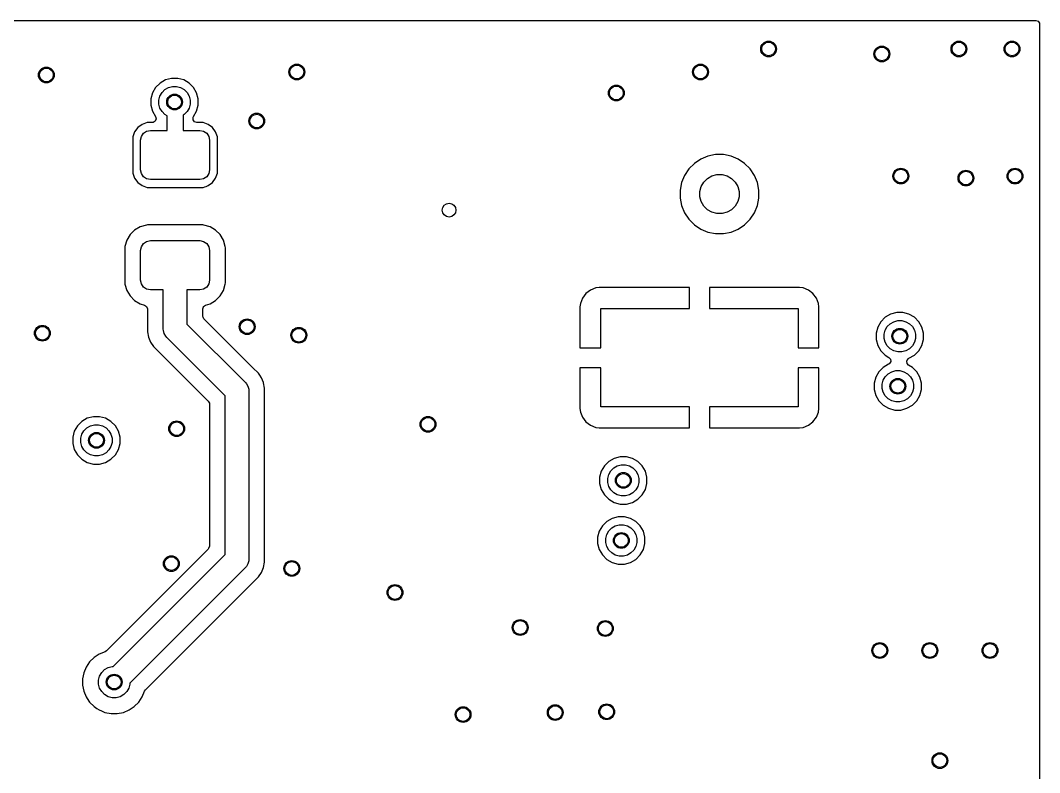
# Model space of a CAD drawing. Extents: x 3.9 to 7.48, y -4.89 to -2.91.
# Drawn here: x 6.461 to 7.478, y -3.659 to -2.908 of the extents above; entities that cross this region are included whole.
import ezdxf

# ---------------------------------------------------------------- set-up
doc = ezdxf.new("R2010")
doc.units = 0
doc.header["$MEASUREMENT"] = 0
doc.layers.add('BLACK', color=7, linetype='CONTINUOUS')

msp = doc.modelspace()

# ---------------------------------------------------------------- linework, layer by layer
at = {"layer": 'BLACK', "linetype": 'CONTINUOUS'}
for p, q in [((3.903, -2.9079), (7.4744, -2.9079)), ((7.4744, -2.9079), (7.4767, -2.9087)), ((7.4767, -2.9087), (7.4781, -2.9106)), ((7.4781, -2.9106), (7.4783, -2.9118)), ((7.4783, -2.9118), (7.4783, -4.3698)), ((6.6002, -2.9706), (6.5958, -2.975)), ((6.6055, -2.9675), (6.6002, -2.9706)), ((6.6116, -2.9659), (6.6055, -2.9675)), ((6.6178, -2.9659), (6.6116, -2.9659)), ((6.6238, -2.9675), (6.6178, -2.9659)), ((6.6292, -2.9706), (6.6238, -2.9675)), ((6.6336, -2.975), (6.6292, -2.9706)), ((6.5926, -2.9804), (6.591, -2.9864)), ((6.5958, -2.975), (6.5926, -2.9804)), ((6.6001, -2.9835), (6.6022, -2.9799)), ((6.6022, -2.9799), (6.6051, -2.977)), ((6.6051, -2.977), (6.6086, -2.975)), ((6.6086, -2.975), (6.6126, -2.9739)), ((6.6126, -2.9739), (6.6167, -2.9739)), ((6.6167, -2.9739), (6.6207, -2.975)), ((6.6207, -2.975), (6.6243, -2.977)), ((6.6243, -2.977), (6.6272, -2.9799)), ((6.6272, -2.9799), (6.6292, -2.9835)), ((6.6367, -2.9804), (6.6336, -2.975)), ((6.6383, -2.9864), (6.6367, -2.9804)), ((6.591, -2.9864), (6.591, -2.9926)), ((6.5991, -2.9875), (6.6001, -2.9835)), ((6.5991, -2.9916), (6.5991, -2.9875)), ((6.6292, -2.9835), (6.6303, -2.9875)), ((6.6303, -2.9875), (6.6303, -2.9916)), ((6.6383, -2.9926), (6.6383, -2.9864)), ((6.591, -2.9926), (6.5926, -2.9986)), ((6.5926, -2.9986), (6.5958, -3.004)), ((6.6001, -2.9955), (6.5991, -2.9916)), ((6.6022, -2.9991), (6.6001, -2.9955)), ((6.6051, -3.002), (6.6022, -2.9991)), ((6.6272, -2.9991), (6.6243, -3.002)), ((6.6292, -2.9955), (6.6272, -2.9991)), ((6.6303, -2.9916), (6.6292, -2.9955)), ((6.6336, -3.004), (6.6367, -2.9986)), ((6.6367, -2.9986), (6.6383, -2.9926)), ((6.5822, -3.0118), (6.5779, -3.015)), ((6.5873, -3.01), (6.5822, -3.0118)), ((6.5885, -3.0099), (6.5873, -3.01)), ((6.5873, -3.01), (6.5873, -3.01)), ((6.5924, -3.0099), (6.5885, -3.0099)), ((6.5932, -3.0098), (6.5924, -3.0099)), ((6.5953, -3.0086), (6.5932, -3.0098)), ((6.5963, -3.0064), (6.5953, -3.0086)), ((6.5958, -3.004), (6.5958, -3.004)), ((6.5958, -3.004), (6.5958, -3.0041)), ((6.5958, -3.0041), (6.5963, -3.0064)), ((6.6073, -3.0033), (6.6051, -3.002)), ((6.6073, -3.0178), (6.6073, -3.0033)), ((6.6243, -3.002), (6.6231, -3.0027)), ((6.6231, -3.0027), (6.6231, -3.0178)), ((6.6333, -3.0048), (6.6336, -3.0041)), ((6.6333, -3.0072), (6.6333, -3.0048)), ((6.6347, -3.0092), (6.6333, -3.0072)), ((6.6336, -3.0041), (6.6336, -3.004)), ((6.6336, -3.004), (6.6336, -3.004)), ((6.637, -3.0099), (6.6347, -3.0092)), ((6.642, -3.0099), (6.637, -3.0099)), ((6.6432, -3.01), (6.642, -3.0099)), ((6.642, -3.0099), (6.642, -3.0099)), ((6.6482, -3.0118), (6.6432, -3.01)), ((6.6432, -3.01), (6.6432, -3.01)), ((6.6525, -3.015), (6.6482, -3.0118)), ((6.5747, -3.0193), (6.573, -3.0243)), ((6.5779, -3.015), (6.5747, -3.0193)), ((6.5779, -3.015), (6.5779, -3.015)), ((6.5815, -3.0239), (6.5836, -3.0207)), ((6.5836, -3.0207), (6.5868, -3.0185)), ((6.5868, -3.0185), (6.5906, -3.0178)), ((6.5906, -3.0178), (6.6073, -3.0178)), ((6.6231, -3.0178), (6.6398, -3.0178)), ((6.6398, -3.0178), (6.6436, -3.0185)), ((6.6436, -3.0185), (6.6468, -3.0207)), ((6.6468, -3.0207), (6.6489, -3.0239)), ((6.6557, -3.0192), (6.6525, -3.015)), ((6.6525, -3.015), (6.6525, -3.015)), ((6.6525, -3.015), (6.6525, -3.015)), ((6.6525, -3.015), (6.6525, -3.015)), ((6.6525, -3.015), (6.6525, -3.015)), ((6.6557, -3.0193), (6.6557, -3.0192)), ((6.6574, -3.0243), (6.6557, -3.0193)), ((6.573, -3.0243), (6.5729, -3.0255)), ((6.5729, -3.0255), (6.5729, -3.0593)), ((6.573, -3.0243), (6.573, -3.0243)), ((6.5808, -3.0276), (6.5815, -3.0239)), ((6.5808, -3.0572), (6.5808, -3.0276)), ((6.6489, -3.0239), (6.6497, -3.0276)), ((6.6497, -3.0276), (6.6497, -3.0572)), ((6.6576, -3.0255), (6.6574, -3.0243)), ((6.6576, -3.0593), (6.6576, -3.0255)), ((6.6576, -3.0255), (6.6576, -3.0255)), ((7.1548, -3.0421), (7.1472, -3.0436)), ((7.1626, -3.0421), (7.1548, -3.0421)), ((7.1548, -3.0421), (7.1548, -3.0421)), ((7.1702, -3.0436), (7.1626, -3.0421)), ((7.1626, -3.0421), (7.1626, -3.0421)), ((7.1336, -3.0509), (7.1281, -3.0564)), ((7.14, -3.0466), (7.1336, -3.0509)), ((7.1336, -3.0509), (7.1336, -3.0509)), ((7.1472, -3.0436), (7.14, -3.0466)), ((7.1472, -3.0436), (7.1472, -3.0436)), ((7.1773, -3.0466), (7.1702, -3.0436)), ((7.1838, -3.0509), (7.1773, -3.0466)), ((7.1773, -3.0466), (7.1773, -3.0466)), ((7.1773, -3.0466), (7.1773, -3.0466)), ((7.1893, -3.0564), (7.1838, -3.0509)), ((6.5729, -3.0593), (6.573, -3.0605)), ((6.573, -3.0605), (6.573, -3.0605)), ((6.573, -3.0605), (6.5747, -3.0655)), ((6.5815, -3.0609), (6.5808, -3.0572)), ((6.5836, -3.0641), (6.5815, -3.0609)), ((6.6489, -3.0609), (6.6468, -3.0641)), ((6.6497, -3.0572), (6.6489, -3.0609)), ((6.6557, -3.0655), (6.6574, -3.0605)), ((6.6574, -3.0605), (6.6576, -3.0593)), ((6.6576, -3.0593), (6.6576, -3.0593)), ((7.1281, -3.0564), (7.1238, -3.0629)), ((7.1281, -3.0564), (7.1281, -3.0564)), ((7.1511, -3.0633), (7.1561, -3.062)), ((7.1561, -3.062), (7.1612, -3.062)), ((7.1612, -3.062), (7.1662, -3.0633)), ((7.1936, -3.0629), (7.1893, -3.0564)), ((6.5747, -3.0655), (6.5779, -3.0698)), ((6.5779, -3.0698), (6.5779, -3.0698)), ((6.5779, -3.0698), (6.5779, -3.0698)), ((6.5779, -3.0698), (6.5779, -3.0698)), ((6.5779, -3.0698), (6.5779, -3.0698)), ((6.5779, -3.0698), (6.5822, -3.073)), ((6.5868, -3.0663), (6.5836, -3.0641)), ((6.5906, -3.067), (6.5868, -3.0663)), ((6.6398, -3.067), (6.5906, -3.067)), ((6.6436, -3.0663), (6.6398, -3.067)), ((6.6468, -3.0641), (6.6436, -3.0663)), ((6.6482, -3.073), (6.6525, -3.0698)), ((6.6525, -3.0698), (6.6557, -3.0655)), ((7.1208, -3.07), (7.1193, -3.0776)), ((7.1238, -3.0629), (7.1208, -3.07)), ((7.1208, -3.07), (7.1208, -3.07)), ((7.1405, -3.074), (7.1431, -3.0695)), ((7.1431, -3.0695), (7.1467, -3.0659)), ((7.1467, -3.0659), (7.1511, -3.0633)), ((7.1662, -3.0633), (7.1707, -3.0659)), ((7.1707, -3.0659), (7.1743, -3.0695)), ((7.1743, -3.0695), (7.1769, -3.074)), ((7.1966, -3.07), (7.1936, -3.0629)), ((7.1981, -3.0776), (7.1966, -3.07)), ((6.5822, -3.073), (6.5822, -3.073)), ((6.5822, -3.073), (6.5822, -3.073)), ((6.5822, -3.073), (6.5873, -3.0748)), ((6.5873, -3.0748), (6.5885, -3.0749)), ((6.5885, -3.0749), (6.5885, -3.0749)), ((6.5885, -3.0749), (6.5885, -3.0749)), ((6.5885, -3.0749), (6.642, -3.0749)), ((6.642, -3.0749), (6.6432, -3.0748)), ((6.642, -3.0749), (6.642, -3.0749)), ((6.6432, -3.0748), (6.645, -3.0742)), ((6.645, -3.0742), (6.6461, -3.0738)), ((6.6461, -3.0738), (6.6468, -3.0735)), ((6.6468, -3.0735), (6.6482, -3.073)), ((7.1193, -3.0776), (7.1193, -3.0854)), ((7.1392, -3.0789), (7.1405, -3.074)), ((7.1392, -3.0841), (7.1392, -3.0789)), ((7.1769, -3.074), (7.1782, -3.0789)), ((7.1782, -3.0789), (7.1782, -3.0841)), ((7.1981, -3.0854), (7.1981, -3.0776)), ((7.1193, -3.0854), (7.1208, -3.093)), ((7.1208, -3.093), (7.1208, -3.093)), ((7.1208, -3.093), (7.1238, -3.1002)), ((7.1405, -3.089), (7.1392, -3.0841)), ((7.1431, -3.0935), (7.1405, -3.089)), ((7.1769, -3.089), (7.1743, -3.0935)), ((7.1782, -3.0841), (7.1769, -3.089)), ((7.1936, -3.1002), (7.1966, -3.093)), ((7.1966, -3.093), (7.1981, -3.0854)), ((7.1238, -3.1002), (7.1238, -3.1002)), ((7.1238, -3.1002), (7.1281, -3.1066)), ((7.1467, -3.0971), (7.1431, -3.0935)), ((7.1511, -3.0997), (7.1467, -3.0971)), ((7.1561, -3.101), (7.1511, -3.0997)), ((7.1612, -3.101), (7.1561, -3.101)), ((7.1662, -3.0997), (7.1612, -3.101)), ((7.1707, -3.0971), (7.1662, -3.0997)), ((7.1743, -3.0935), (7.1707, -3.0971)), ((7.1893, -3.1066), (7.1936, -3.1002)), ((6.5866, -3.1124), (6.5804, -3.1142)), ((6.5875, -3.1123), (6.5866, -3.1124)), ((6.5866, -3.1124), (6.5866, -3.1124)), ((6.588, -3.1123), (6.5875, -3.1123)), ((6.6424, -3.1123), (6.588, -3.1123)), ((6.6429, -3.1123), (6.6424, -3.1123)), ((6.6439, -3.1124), (6.6429, -3.1123)), ((6.6501, -3.1142), (6.6439, -3.1124)), ((6.6439, -3.1124), (6.6439, -3.1124)), ((6.6439, -3.1124), (6.6439, -3.1124)), ((7.1281, -3.1066), (7.1336, -3.1121)), ((7.1336, -3.1121), (7.14, -3.1164)), ((7.1773, -3.1164), (7.1838, -3.1121)), ((7.1838, -3.1121), (7.1893, -3.1066)), ((6.5702, -3.122), (6.5669, -3.1276)), ((6.5748, -3.1175), (6.5702, -3.122)), ((6.5804, -3.1142), (6.5748, -3.1175)), ((6.6556, -3.1175), (6.6501, -3.1142)), ((6.6602, -3.122), (6.6556, -3.1175)), ((6.6635, -3.1276), (6.6602, -3.122)), ((7.14, -3.1164), (7.1472, -3.1194)), ((7.1472, -3.1194), (7.1548, -3.1209)), ((7.1548, -3.1209), (7.1548, -3.1209)), ((7.1548, -3.1209), (7.1626, -3.1209)), ((7.1626, -3.1209), (7.1702, -3.1194)), ((7.1626, -3.1209), (7.1626, -3.1209)), ((7.1702, -3.1194), (7.1773, -3.1164)), ((6.5651, -3.1338), (6.565, -3.1353)), ((6.5669, -3.1276), (6.5651, -3.1338)), ((6.5651, -3.1338), (6.5651, -3.1338)), ((6.5815, -3.1341), (6.5836, -3.1309)), ((6.5836, -3.1309), (6.5868, -3.1288)), ((6.5868, -3.1288), (6.5906, -3.128)), ((6.5906, -3.128), (6.6398, -3.128)), ((6.6398, -3.128), (6.6436, -3.1288)), ((6.6436, -3.1288), (6.6468, -3.1309)), ((6.6468, -3.1309), (6.6489, -3.1341)), ((6.6653, -3.1338), (6.6635, -3.1276)), ((6.6654, -3.1353), (6.6653, -3.1338)), ((6.565, -3.1353), (6.565, -3.17)), ((6.5808, -3.1379), (6.5815, -3.1341)), ((6.5808, -3.1674), (6.5808, -3.1379)), ((6.6489, -3.1341), (6.6497, -3.1379)), ((6.6497, -3.1379), (6.6497, -3.1674)), ((6.6654, -3.17), (6.6654, -3.1353)), ((6.565, -3.17), (6.5651, -3.1714)), ((6.5651, -3.1714), (6.5651, -3.1714)), ((6.5651, -3.1714), (6.5651, -3.1714)), ((6.5651, -3.1714), (6.5669, -3.1777)), ((6.5815, -3.1712), (6.5808, -3.1674)), ((6.5836, -3.1744), (6.5815, -3.1712)), ((6.5868, -3.1765), (6.5836, -3.1744)), ((6.6468, -3.1744), (6.6436, -3.1765)), ((6.6489, -3.1712), (6.6468, -3.1744)), ((6.6497, -3.1674), (6.6489, -3.1712)), ((6.6635, -3.1777), (6.6653, -3.1714)), ((6.6653, -3.1714), (6.6654, -3.17)), ((6.5669, -3.1777), (6.5702, -3.1832)), ((6.5702, -3.1832), (6.5748, -3.1878)), ((6.5906, -3.1772), (6.5868, -3.1765)), ((6.6034, -3.1772), (6.5906, -3.1772)), ((6.6034, -3.2163), (6.6034, -3.1772)), ((6.6398, -3.1772), (6.627, -3.1772)), ((6.627, -3.1772), (6.627, -3.2114)), ((6.6436, -3.1765), (6.6398, -3.1772)), ((6.6556, -3.1878), (6.6602, -3.1832)), ((6.6602, -3.1832), (6.6635, -3.1777)), ((7.0254, -3.1809), (7.0219, -3.1854)), ((7.0299, -3.1774), (7.0254, -3.1809)), ((7.0254, -3.1809), (7.0254, -3.1809)), ((7.0353, -3.1753), (7.0299, -3.1774)), ((7.0386, -3.1749), (7.0353, -3.1753)), ((7.1287, -3.1749), (7.0386, -3.1749)), ((7.1287, -3.1957), (7.1287, -3.1749)), ((7.1287, -3.1749), (7.1287, -3.1749)), ((7.2387, -3.1749), (7.1487, -3.1749)), ((7.1487, -3.1749), (7.1487, -3.1749)), ((7.1487, -3.1749), (7.1487, -3.1957)), ((7.2421, -3.1753), (7.2387, -3.1749)), ((7.2474, -3.1774), (7.2421, -3.1753)), ((7.252, -3.1809), (7.2474, -3.1774)), ((7.2555, -3.1854), (7.252, -3.1809)), ((7.252, -3.1809), (7.252, -3.1809)), ((6.5748, -3.1878), (6.5804, -3.1911)), ((6.5804, -3.1911), (6.5848, -3.1924)), ((6.5848, -3.1924), (6.5868, -3.1937)), ((6.5868, -3.1937), (6.5876, -3.196)), ((6.6428, -3.1961), (6.6434, -3.1941)), ((6.6434, -3.1941), (6.6435, -3.1938)), ((6.6435, -3.1938), (6.6455, -3.1924)), ((6.6455, -3.1924), (6.6456, -3.1924)), ((6.6456, -3.1924), (6.6501, -3.1911)), ((6.6501, -3.1911), (6.6556, -3.1878)), ((7.0198, -3.1908), (7.0194, -3.1941)), ((7.0194, -3.1941), (7.0194, -3.235)), ((7.0219, -3.1854), (7.0198, -3.1908)), ((7.2576, -3.1908), (7.2555, -3.1854)), ((7.258, -3.1941), (7.2576, -3.1908)), ((7.258, -3.235), (7.258, -3.1941)), ((7.258, -3.1941), (7.258, -3.1941)), ((6.5876, -3.196), (6.5876, -3.1961)), ((6.5876, -3.1961), (6.5876, -3.219)), ((6.6428, -3.2032), (6.6428, -3.1961)), ((6.6428, -3.2038), (6.6428, -3.2032)), ((6.6433, -3.2046), (6.6428, -3.2038)), ((6.6435, -3.2055), (6.6433, -3.2046)), ((7.0402, -3.235), (7.0402, -3.1957)), ((7.0402, -3.1957), (7.1287, -3.1957)), ((7.1487, -3.1957), (7.2371, -3.1957)), ((7.2371, -3.1957), (7.2371, -3.235)), ((7.3242, -3.2046), (7.3198, -3.209)), ((7.3295, -3.2015), (7.3242, -3.2046)), ((7.3356, -3.1999), (7.3295, -3.2015)), ((7.3418, -3.1999), (7.3356, -3.1999)), ((7.3478, -3.2015), (7.3418, -3.1999)), ((7.3532, -3.2046), (7.3478, -3.2015)), ((7.3576, -3.209), (7.3532, -3.2046)), ((6.627, -3.2114), (6.6854, -3.2697)), ((6.6438, -3.2057), (6.6435, -3.2055)), ((6.6439, -3.206), (6.6438, -3.2057)), ((6.6929, -3.255), (6.6439, -3.206)), ((7.3166, -3.2144), (7.315, -3.2204)), ((7.3198, -3.209), (7.3166, -3.2144)), ((7.3241, -3.2175), (7.3262, -3.2139)), ((7.3262, -3.2139), (7.3291, -3.211)), ((7.3291, -3.211), (7.3326, -3.209)), ((7.3326, -3.209), (7.3366, -3.2079)), ((7.3366, -3.2079), (7.3407, -3.2079)), ((7.3407, -3.2079), (7.3447, -3.209)), ((7.3447, -3.209), (7.3483, -3.211)), ((7.3483, -3.211), (7.3512, -3.2139)), ((7.3512, -3.2139), (7.3532, -3.2175)), ((7.3607, -3.2144), (7.3576, -3.209)), ((7.3623, -3.2204), (7.3607, -3.2144)), ((6.5876, -3.219), (6.5887, -3.2243)), ((6.5887, -3.2243), (6.5887, -3.2243)), ((6.5887, -3.2243), (6.5908, -3.2293)), ((6.6035, -3.2178), (6.6034, -3.2163)), ((6.6043, -3.2208), (6.6035, -3.2178)), ((6.6058, -3.2234), (6.6043, -3.2208)), ((6.6069, -3.2246), (6.6058, -3.2234)), ((6.6652, -3.283), (6.6069, -3.2246)), ((7.315, -3.2204), (7.315, -3.2266)), ((7.3231, -3.2215), (7.3241, -3.2175)), ((7.3231, -3.2256), (7.3231, -3.2215)), ((7.3532, -3.2175), (7.3543, -3.2215)), ((7.3543, -3.2215), (7.3543, -3.2256)), ((7.3623, -3.2266), (7.3623, -3.2204)), ((6.5908, -3.2293), (6.5908, -3.2293)), ((6.5908, -3.2293), (6.5908, -3.2293)), ((6.5908, -3.2293), (6.5938, -3.2338)), ((6.5938, -3.2338), (6.6483, -3.2883)), ((7.0194, -3.235), (7.0194, -3.235)), ((7.0194, -3.235), (7.0402, -3.235)), ((7.2371, -3.235), (7.258, -3.235)), ((7.258, -3.235), (7.258, -3.235)), ((7.315, -3.2266), (7.3166, -3.2326)), ((7.3166, -3.2326), (7.3198, -3.238)), ((7.3241, -3.2295), (7.3231, -3.2256)), ((7.3262, -3.2331), (7.3241, -3.2295)), ((7.3291, -3.236), (7.3262, -3.2331)), ((7.3512, -3.2331), (7.3483, -3.236)), ((7.3532, -3.2295), (7.3512, -3.2331)), ((7.3543, -3.2256), (7.3532, -3.2295)), ((7.3576, -3.238), (7.3607, -3.2326)), ((7.3607, -3.2326), (7.3623, -3.2266)), ((7.3198, -3.238), (7.3242, -3.2424)), ((7.3242, -3.2424), (7.3279, -3.2446)), ((7.3279, -3.2446), (7.3295, -3.2464)), ((7.3326, -3.2381), (7.3291, -3.236)), ((7.3366, -3.2391), (7.3326, -3.2381)), ((7.3407, -3.2391), (7.3366, -3.2391)), ((7.3447, -3.2381), (7.3407, -3.2391)), ((7.3483, -3.236), (7.3447, -3.2381)), ((7.3468, -3.2462), (7.3476, -3.2457)), ((7.3476, -3.2457), (7.3478, -3.2455)), ((7.3476, -3.2457), (7.3476, -3.2457)), ((7.3478, -3.2455), (7.3532, -3.2424)), ((7.3478, -3.2455), (7.3478, -3.2455)), ((7.3532, -3.2424), (7.3576, -3.238)), ((6.6984, -3.2605), (6.6929, -3.255)), ((7.0402, -3.255), (7.0194, -3.255)), ((7.0194, -3.255), (7.0194, -3.255)), ((7.0194, -3.255), (7.0194, -3.2958)), ((7.0402, -3.2942), (7.0402, -3.255)), ((7.258, -3.255), (7.2371, -3.255)), ((7.2371, -3.255), (7.2371, -3.2942)), ((7.258, -3.255), (7.258, -3.255)), ((7.258, -3.2704), (7.258, -3.255)), ((7.3222, -3.2546), (7.3178, -3.259)), ((7.3275, -3.2515), (7.3222, -3.2546)), ((7.3278, -3.2514), (7.3275, -3.2515)), ((7.3275, -3.2515), (7.3275, -3.2515)), ((7.3285, -3.2508), (7.3278, -3.2513)), ((7.3278, -3.2513), (7.3278, -3.2514)), ((7.3297, -3.2488), (7.3285, -3.2508)), ((7.3295, -3.2464), (7.3297, -3.2488)), ((7.3456, -3.2483), (7.3468, -3.2462)), ((7.3459, -3.2507), (7.3456, -3.2483)), ((7.3475, -3.2525), (7.3459, -3.2507)), ((7.3512, -3.2546), (7.3475, -3.2525)), ((7.3556, -3.259), (7.3512, -3.2546)), ((6.6997, -3.2623), (6.6984, -3.2605)), ((6.7015, -3.265), (6.6997, -3.2623)), ((6.7025, -3.2674), (6.7015, -3.265)), ((7.3146, -3.2644), (7.313, -3.2704)), ((7.3178, -3.259), (7.3146, -3.2644)), ((7.3221, -3.2675), (7.3242, -3.2639)), ((7.3242, -3.2639), (7.3271, -3.261)), ((7.3271, -3.261), (7.3306, -3.259)), ((7.3306, -3.259), (7.3346, -3.2579)), ((7.3346, -3.2579), (7.3387, -3.2579)), ((7.3387, -3.2579), (7.3427, -3.259)), ((7.3427, -3.259), (7.3463, -3.261)), ((7.3463, -3.261), (7.3492, -3.2639)), ((7.3492, -3.2639), (7.3512, -3.2675)), ((7.3587, -3.2644), (7.3556, -3.259)), ((7.3603, -3.2704), (7.3587, -3.2644)), ((6.6854, -3.2697), (6.6864, -3.2709)), ((6.6864, -3.2709), (6.6879, -3.2735)), ((6.6879, -3.2735), (6.6887, -3.2765)), ((6.7034, -3.2696), (6.7025, -3.2674)), ((6.7035, -3.27), (6.7034, -3.2696)), ((6.7034, -3.2696), (6.7034, -3.2696)), ((6.7046, -3.2754), (6.7035, -3.27)), ((6.7035, -3.27), (6.7035, -3.27)), ((6.7046, -3.3644), (6.7046, -3.2754)), ((7.258, -3.2958), (7.258, -3.2704)), ((7.313, -3.2704), (7.313, -3.2766)), ((7.3211, -3.2715), (7.3221, -3.2675)), ((7.3211, -3.2756), (7.3211, -3.2715)), ((7.3221, -3.2795), (7.3211, -3.2756)), ((7.3512, -3.2675), (7.3523, -3.2715)), ((7.3523, -3.2756), (7.3512, -3.2795)), ((7.3523, -3.2715), (7.3523, -3.2756)), ((7.3603, -3.2766), (7.3603, -3.2704)), ((6.6652, -3.4415), (6.6652, -3.283)), ((6.6887, -3.2765), (6.6888, -3.2781)), ((6.6888, -3.2781), (6.6888, -3.4464)), ((7.313, -3.2766), (7.3146, -3.2826)), ((7.3146, -3.2826), (7.3178, -3.288)), ((7.3242, -3.2831), (7.3221, -3.2795)), ((7.3271, -3.286), (7.3242, -3.2831)), ((7.3306, -3.2881), (7.3271, -3.286)), ((7.3463, -3.286), (7.3427, -3.2881)), ((7.3492, -3.2831), (7.3463, -3.286)), ((7.3512, -3.2795), (7.3492, -3.2831)), ((7.3556, -3.288), (7.3587, -3.2826)), ((7.3587, -3.2826), (7.3603, -3.2766)), ((6.6483, -3.2883), (6.6494, -3.2905)), ((6.6494, -3.2905), (6.6494, -3.2911)), ((6.6494, -3.2911), (6.6494, -3.4333)), ((7.0194, -3.2958), (7.0198, -3.2992)), ((7.1287, -3.2942), (7.0402, -3.2942)), ((7.1287, -3.315), (7.1287, -3.2942)), ((7.2371, -3.2942), (7.1487, -3.2942)), ((7.1487, -3.2942), (7.1487, -3.315)), ((7.2576, -3.2992), (7.258, -3.2958)), ((7.258, -3.2958), (7.258, -3.2958)), ((7.3178, -3.288), (7.3222, -3.2924)), ((7.3222, -3.2924), (7.3275, -3.2955)), ((7.3275, -3.2955), (7.3336, -3.2972)), ((7.3346, -3.2891), (7.3306, -3.2881)), ((7.3387, -3.2891), (7.3346, -3.2891)), ((7.3427, -3.2881), (7.3387, -3.2891)), ((7.3398, -3.2972), (7.3458, -3.2955)), ((7.3458, -3.2955), (7.3512, -3.2924)), ((7.3512, -3.2924), (7.3556, -3.288)), ((6.5275, -3.3055), (6.5222, -3.3086)), ((6.5336, -3.3039), (6.5275, -3.3055)), ((6.5398, -3.3039), (6.5336, -3.3039)), ((6.5458, -3.3055), (6.5398, -3.3039)), ((6.5512, -3.3086), (6.5458, -3.3055)), ((7.0198, -3.2992), (7.0219, -3.3045)), ((7.0219, -3.3045), (7.0254, -3.3091)), ((7.252, -3.3091), (7.2555, -3.3045)), ((7.2555, -3.3045), (7.2576, -3.2992)), ((7.3336, -3.2972), (7.3336, -3.2972)), ((7.3336, -3.2972), (7.3398, -3.2972)), ((7.3398, -3.2972), (7.3398, -3.2972)), ((6.5178, -3.313), (6.5146, -3.3184)), ((6.5222, -3.3086), (6.5178, -3.313)), ((6.5242, -3.3179), (6.5271, -3.315)), ((6.5271, -3.315), (6.5306, -3.313)), ((6.5306, -3.313), (6.5346, -3.3119)), ((6.5346, -3.3119), (6.5387, -3.3119)), ((6.5387, -3.3119), (6.5427, -3.313)), ((6.5427, -3.313), (6.5463, -3.315)), ((6.5463, -3.315), (6.5492, -3.3179)), ((6.5556, -3.313), (6.5512, -3.3086)), ((6.5587, -3.3184), (6.5556, -3.313)), ((7.0254, -3.3091), (7.0254, -3.3091)), ((7.0254, -3.3091), (7.0299, -3.3125)), ((7.0299, -3.3125), (7.0353, -3.3146)), ((7.0353, -3.3146), (7.0386, -3.315)), ((7.0386, -3.315), (7.0386, -3.315)), ((7.0386, -3.315), (7.1287, -3.315)), ((7.1287, -3.315), (7.1287, -3.315)), ((7.1487, -3.315), (7.1487, -3.315)), ((7.1487, -3.315), (7.2387, -3.315)), ((7.2387, -3.315), (7.2421, -3.3146)), ((7.2387, -3.315), (7.2387, -3.315)), ((7.2421, -3.3146), (7.2474, -3.3125)), ((7.2474, -3.3125), (7.252, -3.3091)), ((7.252, -3.3091), (7.252, -3.3091)), ((6.5146, -3.3184), (6.513, -3.3244)), ((6.513, -3.3244), (6.513, -3.3306)), ((6.5211, -3.3255), (6.5221, -3.3215)), ((6.5211, -3.3296), (6.5211, -3.3255)), ((6.5221, -3.3215), (6.5242, -3.3179)), ((6.5492, -3.3179), (6.5512, -3.3215)), ((6.5512, -3.3215), (6.5523, -3.3255)), ((6.5523, -3.3255), (6.5523, -3.3296)), ((6.5603, -3.3244), (6.5587, -3.3184)), ((6.5603, -3.3306), (6.5603, -3.3244)), ((6.513, -3.3306), (6.5146, -3.3366)), ((6.5146, -3.3366), (6.5178, -3.342)), ((6.5221, -3.3335), (6.5211, -3.3296)), ((6.5242, -3.3371), (6.5221, -3.3335)), ((6.5271, -3.34), (6.5242, -3.3371)), ((6.5492, -3.3371), (6.5463, -3.34)), ((6.5512, -3.3335), (6.5492, -3.3371)), ((6.5523, -3.3296), (6.5512, -3.3335)), ((6.5556, -3.342), (6.5587, -3.3366)), ((6.5587, -3.3366), (6.5603, -3.3306)), ((6.5178, -3.342), (6.5222, -3.3464)), ((6.5222, -3.3464), (6.5275, -3.3495)), ((6.5306, -3.3421), (6.5271, -3.34)), ((6.5346, -3.3431), (6.5306, -3.3421)), ((6.5387, -3.3431), (6.5346, -3.3431)), ((6.5427, -3.3421), (6.5387, -3.3431)), ((6.5463, -3.34), (6.5427, -3.3421)), ((6.5458, -3.3495), (6.5512, -3.3464)), ((6.5512, -3.3464), (6.5556, -3.342)), ((7.0535, -3.3455), (7.0482, -3.3486)), ((7.0596, -3.3439), (7.0535, -3.3455)), ((7.0658, -3.3439), (7.0596, -3.3439)), ((7.0718, -3.3455), (7.0658, -3.3439)), ((7.0772, -3.3486), (7.0718, -3.3455)), ((6.5275, -3.3495), (6.5336, -3.3512)), ((6.5336, -3.3512), (6.5336, -3.3512)), ((6.5336, -3.3512), (6.5398, -3.3512)), ((6.5398, -3.3512), (6.5458, -3.3495)), ((6.5398, -3.3512), (6.5398, -3.3512)), ((7.0438, -3.353), (7.0406, -3.3584)), ((7.0482, -3.3486), (7.0438, -3.353)), ((7.0502, -3.3579), (7.0531, -3.355)), ((7.0531, -3.355), (7.0566, -3.353)), ((7.0566, -3.353), (7.0606, -3.3519)), ((7.0606, -3.3519), (7.0647, -3.3519)), ((7.0647, -3.3519), (7.0687, -3.353)), ((7.0687, -3.353), (7.0723, -3.355)), ((7.0723, -3.355), (7.0752, -3.3579)), ((7.0816, -3.353), (7.0772, -3.3486)), ((7.0847, -3.3584), (7.0816, -3.353)), ((6.7046, -3.4244), (6.7046, -3.3644)), ((7.0406, -3.3584), (7.039, -3.3644)), ((7.039, -3.3644), (7.039, -3.3706)), ((7.0471, -3.3655), (7.0481, -3.3615)), ((7.0471, -3.3696), (7.0471, -3.3655)), ((7.0481, -3.3615), (7.0502, -3.3579)), ((7.0752, -3.3579), (7.0772, -3.3615)), ((7.0772, -3.3615), (7.0783, -3.3655)), ((7.0783, -3.3655), (7.0783, -3.3696)), ((7.0863, -3.3644), (7.0847, -3.3584)), ((7.0863, -3.3706), (7.0863, -3.3644)), ((7.039, -3.3706), (7.0406, -3.3766)), ((7.0406, -3.3766), (7.0438, -3.382)), ((7.0481, -3.3735), (7.0471, -3.3696)), ((7.0502, -3.3771), (7.0481, -3.3735)), ((7.0531, -3.38), (7.0502, -3.3771)), ((7.0752, -3.3771), (7.0723, -3.38)), ((7.0772, -3.3735), (7.0752, -3.3771)), ((7.0783, -3.3696), (7.0772, -3.3735)), ((7.0816, -3.382), (7.0847, -3.3766)), ((7.0847, -3.3766), (7.0863, -3.3706)), ((7.0438, -3.382), (7.0482, -3.3864)), ((7.0482, -3.3864), (7.0535, -3.3895)), ((7.0566, -3.3821), (7.0531, -3.38)), ((7.0606, -3.3831), (7.0566, -3.3821)), ((7.0647, -3.3831), (7.0606, -3.3831)), ((7.0687, -3.3821), (7.0647, -3.3831)), ((7.0723, -3.38), (7.0687, -3.3821)), ((7.0718, -3.3895), (7.0772, -3.3864)), ((7.0772, -3.3864), (7.0816, -3.382)), ((7.0535, -3.3895), (7.0596, -3.3912)), ((7.0596, -3.3912), (7.0596, -3.3912)), ((7.0596, -3.3912), (7.0658, -3.3912)), ((7.0658, -3.3912), (7.0718, -3.3895)), ((7.0658, -3.3912), (7.0658, -3.3912)), ((7.0462, -3.4086), (7.0418, -3.413)), ((7.0515, -3.4055), (7.0462, -3.4086)), ((7.0576, -3.4039), (7.0515, -3.4055)), ((7.0638, -3.4039), (7.0576, -3.4039)), ((7.0698, -3.4055), (7.0638, -3.4039)), ((7.0752, -3.4086), (7.0698, -3.4055)), ((7.0796, -3.413), (7.0752, -3.4086)), ((7.0386, -3.4184), (7.037, -3.4244)), ((7.0418, -3.413), (7.0386, -3.4184)), ((7.0461, -3.4215), (7.0482, -3.4179)), ((7.0482, -3.4179), (7.0511, -3.415)), ((7.0511, -3.415), (7.0546, -3.413)), ((7.0546, -3.413), (7.0586, -3.4119)), ((7.0586, -3.4119), (7.0627, -3.4119)), ((7.0627, -3.4119), (7.0667, -3.413)), ((7.0667, -3.413), (7.0703, -3.415)), ((7.0703, -3.415), (7.0732, -3.4179)), ((7.0732, -3.4179), (7.0752, -3.4215)), ((7.0827, -3.4184), (7.0796, -3.413)), ((7.0843, -3.4244), (7.0827, -3.4184)), ((6.7046, -3.4437), (6.7046, -3.4244)), ((7.037, -3.4244), (7.037, -3.4306)), ((7.0451, -3.4255), (7.0461, -3.4215)), ((7.0451, -3.4296), (7.0451, -3.4255)), ((7.0752, -3.4215), (7.0763, -3.4255)), ((7.0763, -3.4255), (7.0763, -3.4296)), ((7.0843, -3.4306), (7.0843, -3.4244)), ((6.6483, -3.4361), (6.5466, -3.5378)), ((6.6487, -3.4356), (6.6483, -3.4361)), ((6.6494, -3.4333), (6.6487, -3.4356)), ((7.037, -3.4306), (7.0386, -3.4366)), ((7.0386, -3.4366), (7.0418, -3.442)), ((7.0461, -3.4335), (7.0451, -3.4296)), ((7.0482, -3.4371), (7.0461, -3.4335)), ((7.0511, -3.44), (7.0482, -3.4371)), ((7.0732, -3.4371), (7.0703, -3.44)), ((7.0752, -3.4335), (7.0732, -3.4371)), ((7.0763, -3.4296), (7.0752, -3.4335)), ((7.0796, -3.442), (7.0827, -3.4366)), ((7.0827, -3.4366), (7.0843, -3.4306)), ((6.5533, -3.5534), (6.6652, -3.4415)), ((6.6887, -3.4479), (6.6879, -3.4509)), ((6.6888, -3.4464), (6.6887, -3.4479)), ((6.7035, -3.4544), (6.7046, -3.4491)), ((6.7046, -3.4491), (6.7046, -3.4437)), ((7.0418, -3.442), (7.0462, -3.4464)), ((7.0462, -3.4464), (7.0515, -3.4495)), ((7.0546, -3.4421), (7.0511, -3.44)), ((7.0586, -3.4431), (7.0546, -3.4421)), ((7.0627, -3.4431), (7.0586, -3.4431)), ((7.0667, -3.4421), (7.0627, -3.4431)), ((7.0703, -3.44), (7.0667, -3.4421)), ((7.0698, -3.4495), (7.0752, -3.4464)), ((7.0752, -3.4464), (7.0796, -3.442)), ((6.6854, -3.4547), (6.57, -3.5701)), ((6.6864, -3.4536), (6.6854, -3.4547)), ((6.6879, -3.4509), (6.6864, -3.4536)), ((6.6984, -3.4639), (6.7015, -3.4594)), ((6.7015, -3.4594), (6.7035, -3.4544)), ((7.0515, -3.4495), (7.0576, -3.4512)), ((7.0576, -3.4512), (7.0576, -3.4512)), ((7.0576, -3.4512), (7.0638, -3.4512)), ((7.0638, -3.4512), (7.0698, -3.4495)), ((7.0638, -3.4512), (7.0638, -3.4512)), ((6.5856, -3.5768), (6.6984, -3.4639)), ((6.5453, -3.5387), (6.5394, -3.5411)), ((6.5466, -3.5378), (6.5453, -3.5387)), ((6.5299, -3.5489), (6.5264, -3.5541)), ((6.5343, -3.5445), (6.5299, -3.5489)), ((6.5299, -3.5489), (6.5299, -3.5489)), ((6.5394, -3.5411), (6.5343, -3.5445)), ((6.5343, -3.5445), (6.5343, -3.5445)), ((6.5394, -3.5411), (6.5394, -3.5411)), ((6.5241, -3.5598), (6.5229, -3.5659)), ((6.5264, -3.5541), (6.5241, -3.5598)), ((6.5241, -3.5598), (6.5241, -3.5598)), ((6.5264, -3.5541), (6.5264, -3.5541)), ((6.5398, -3.563), (6.5419, -3.5594)), ((6.5419, -3.5594), (6.5448, -3.5565)), ((6.5448, -3.5565), (6.5483, -3.5545)), ((6.5483, -3.5545), (6.5523, -3.5534)), ((6.5523, -3.5534), (6.5533, -3.5534)), ((6.5229, -3.5659), (6.5229, -3.5721)), ((6.5388, -3.567), (6.5398, -3.563)), ((6.5388, -3.5711), (6.5388, -3.567)), ((6.5398, -3.575), (6.5388, -3.5711)), ((6.57, -3.5711), (6.5689, -3.575)), ((6.57, -3.5701), (6.57, -3.5711)), ((6.5229, -3.5721), (6.5241, -3.5782)), ((6.5241, -3.5782), (6.5241, -3.5782)), ((6.5241, -3.5782), (6.5264, -3.5839)), ((6.5419, -3.5786), (6.5398, -3.575)), ((6.5448, -3.5815), (6.5419, -3.5786)), ((6.5483, -3.5836), (6.5448, -3.5815)), ((6.564, -3.5815), (6.5604, -3.5836)), ((6.5669, -3.5786), (6.564, -3.5815)), ((6.5689, -3.575), (6.5669, -3.5786)), ((6.5823, -3.5839), (6.5847, -3.5782)), ((6.5847, -3.5781), (6.5856, -3.5768)), ((6.5847, -3.5782), (6.5847, -3.5781)), ((6.5847, -3.5782), (6.5847, -3.5782)), ((6.5264, -3.5839), (6.5264, -3.5839)), ((6.5264, -3.5839), (6.5275, -3.5855)), ((6.5275, -3.5855), (6.5299, -3.5891)), ((6.5299, -3.5891), (6.5343, -3.5935)), ((6.5523, -3.5846), (6.5483, -3.5836)), ((6.5564, -3.5846), (6.5523, -3.5846)), ((6.5604, -3.5836), (6.5564, -3.5846)), ((6.5745, -3.5935), (6.5789, -3.5891)), ((6.5789, -3.5891), (6.5823, -3.5839)), ((6.5343, -3.5935), (6.537, -3.5953)), ((6.537, -3.5953), (6.5394, -3.5969)), ((6.5394, -3.5969), (6.5394, -3.5969)), ((6.5394, -3.5969), (6.5416, -3.5978)), ((6.5416, -3.5978), (6.5452, -3.5993)), ((6.5452, -3.5993), (6.5513, -3.6005)), ((6.5513, -3.6005), (6.5513, -3.6005)), ((6.5513, -3.6005), (6.5575, -3.6005)), ((6.5575, -3.6005), (6.5636, -3.5993)), ((6.5575, -3.6005), (6.5575, -3.6005)), ((6.5636, -3.5993), (6.5693, -3.5969)), ((6.5693, -3.5969), (6.5745, -3.5935))]:
    msp.add_line(p, q, dxfattribs=at)
at = {"layer": 'BLACK'}
for centre, radius in [((7.2077, -2.9365), 0.00787), ((7.3977, -2.9365), 0.00787), ((7.4507, -2.9365), 0.00787), ((7.3207, -2.9415), 0.00787), ((6.4867, -2.9625), 0.00787), ((6.7367, -2.9595), 0.00787), ((7.1397, -2.9595), 0.00787), ((7.0557, -2.9805), 0.00787), ((6.6147, -2.9895), 0.00787), ((6.6967, -3.0085), 0.00787), ((7.3397, -3.0635), 0.00787), ((7.4047, -3.0655), 0.00787), ((7.4537, -3.0635), 0.00787), ((6.8887, -3.0975), 0.00689), ((6.4827, -3.2205), 0.00787), ((6.6872, -3.214), 0.00787), ((6.7387, -3.2225), 0.00787), ((7.3387, -3.2235), 0.00787), ((7.3367, -3.2735), 0.00787), ((6.8677, -3.3115), 0.00787), ((6.6168, -3.3159), 0.00787), ((6.5367, -3.3275), 0.00787), ((7.0627, -3.3675), 0.00787), ((7.0607, -3.4275), 0.00787), ((6.6115, -3.4507), 0.00787), ((6.7317, -3.4555), 0.00787), ((6.8347, -3.4795), 0.00787), ((6.9597, -3.5145), 0.00787), ((7.0447, -3.5155), 0.00787), ((7.3187, -3.5375), 0.00787), ((7.3687, -3.5375), 0.00787), ((7.4287, -3.5375), 0.00787), ((6.5544, -3.569), 0.00787), ((6.9947, -3.5995), 0.00787), ((7.0461, -3.5987), 0.00787), ((6.9027, -3.6015), 0.00787), ((7.3787, -3.6475), 0.00787)]:
    msp.add_circle(centre, radius, dxfattribs=at)
at = {"layer": 'WHITE'}
for centre in [(7.2077, -2.9365), (7.3977, -2.9365), (7.4507, -2.9365), (7.3207, -2.9415), (6.4867, -2.9625), (6.7367, -2.9595), (7.1397, -2.9595), (7.0557, -2.9805), (6.6147, -2.9895), (6.6967, -3.0085), (7.3397, -3.0635), (7.4047, -3.0655), (7.4537, -3.0635), (6.8887, -3.0975), (6.4827, -3.2205), (6.6872, -3.214), (6.7387, -3.2225), (7.3387, -3.2235), (7.3367, -3.2735), (6.8677, -3.3115), (6.6168, -3.3159), (6.5367, -3.3275), (7.0627, -3.3675), (7.0607, -3.4275), (6.6115, -3.4507), (6.7317, -3.4555), (6.8347, -3.4795), (6.9597, -3.5145), (7.0447, -3.5155), (7.3187, -3.5375), (7.3687, -3.5375), (7.4287, -3.5375), (6.5544, -3.569), (7.0461, -3.5987), (6.9027, -3.6015), (6.9947, -3.5995), (7.3787, -3.6475)]:
    msp.add_circle(centre, 0.00689, dxfattribs=at)

doc.saveas('drawing.dxf')
